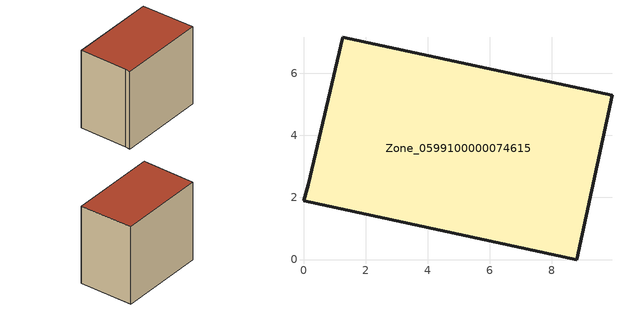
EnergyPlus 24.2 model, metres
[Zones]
Zone_0599100000074615
 floor ground (C_G): 8.8,0 0,1.89 0.15,2.4 1.26,7.16 9.94,5.29 z0
 wall outside (C_F): 8.8,0 9.94,5.29 1.26,7.16 0.15,2.4 0,1.89 8.8,0 z0:8
 roof outside (C_R): 0,1.89 8.8,0 9.94,5.29 1.26,7.16 0.15,2.4 z8
[BUILDING]
Pand.0599100000074615: North Axis=0; Terrain=City; Loads Convergence Tolerance Value=0.04; Temperature Convergence Tolerance Value=0.4; Solar Distribution=FullExterior; Maximum Number of Warmup Days=25; Minimum Number of Warmup Days=1
[Site:Location]
Rotterdam.The.Hague.AP_ZH_NLD Design_Conditions: Latitude=51.96; Longitude=4.45; Time Zone=1; Elevation=-4.5
[SITE:GROUNDTEMPERATURE:BUILDINGSURFACE]
18, 18, 18, 18, 18, 18, 18, 18, 18, 18, 18, 18
[MATERIAL] Thermal Absorptance=0.9; Solar Absorptance=0.7; Visible Absorptance=0.7
Name | Roughness | Thickness | Conductivity | Density | Specific Heat
G.TI.1975-1991 | MediumSmooth | 0.15 | 0.288461 | 540 | 1210
F.TI.1975-1991 | Rough | 0.3 | 0.230769 | 1920 | 840
R.TI.1975-1991 | MediumRough | 0.2 | 0.153846 | 1500 | 1000
[CONSTRUCTION]
C_G: G.TI.1975-1991
C_F: F.TI.1975-1991
C_R: R.TI.1975-1991
[ZONE]
Zone_0599100000074615: Type=1; Multiplier=1; Ceiling Height=Autocalculate; Volume=Autocalculate; Floor Area=autocalculate; Part of Total Floor Area=Yes
[ZONEINFILTRATION:DESIGNFLOWRATE]
Infil_Zone_0599100000074615: Zone or ZoneList or Space or SpaceList=Zone_0599100000074615; Schedule=AlwaysOn; Design Flow Rate Calculation Method=Flow/Area; Flow Rate per Floor Area=0.003; Constant Term Coefficient=1; Temperature Term Coefficient=0; Velocity Term Coefficient=0; Velocity Squared Term Coefficient=0
[HVACTEMPLATE:ZONE:IDEALLOADSAIRSYSTEM]
Zone_0599100000074615: Maximum Heating Supply Air Temperature=50; Minimum Cooling Supply Air Temperature=13; Maximum Heating Supply Air Humidity Ratio=0.0156; Minimum Cooling Supply Air Humidity Ratio=0.0077; Heating Limit=NoLimit; Cooling Limit=NoLimit; Dehumidification Control Type=ConstantSensibleHeatRatio; Cooling Sensible Heat Ratio=0.7; Dehumidification Setpoint=60; Humidification Control Type=None; Humidification Setpoint=30; Outdoor Air Method=None; Outdoor Air Flow Rate per Person=0.00944; Outdoor Air Flow Rate per Zone Floor Area=0; Outdoor Air Flow Rate per Zone=0; Demand Controlled Ventilation Type=None; Outdoor Air Economizer Type=NoEconomizer; Heat Recovery Type=None; Sensible Heat Recovery Effectiveness=0.7; Latent Heat Recovery Effectiveness=0.65
[ZONECONTROL:THERMOSTAT]
ThermostatControl_Zone_0599100000074615: Zone or ZoneList=Zone_0599100000074615; Control Type Schedule=DualSetpointControlType; Control 1=Thermostat_Zone_0599100000074615; Temperature Difference Between Cutout And Setpoint=0
[THERMOSTATSETPOINT:DUALSETPOINT]
Thermostat_Zone_0599100000074615: Heating Setpoint Temperature Schedule=HeatingSetpoint_Zone_0599100000074615; Cooling Setpoint Temperature Schedule=CoolingSetpoint_Zone_0599100000074615
[SCHEDULE:COMPACT]
HeatingSetpoint_Zone_0599100000074615: Through: 12/31, For: AllDays, Until: 24:00, 21
CoolingSetpoint_Zone_0599100000074615: Through: 12/31, For: AllDays, Until: 24:00, 24
DualSetpointControlType: Through: 12/31, For: AllDays, Until: 24:00, 4
AlwaysOn: Through: 12/31, For: AllDays, Until: 24:00, 1
